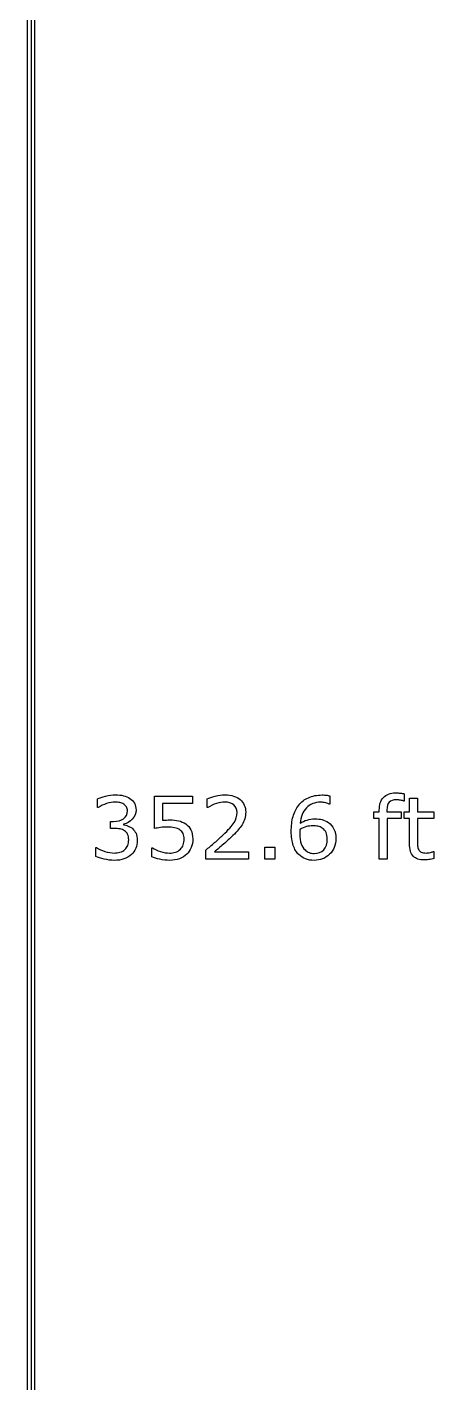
# Model space of a CAD drawing. Extents: x -13 to 750, y 12 to 2314.
# Drawn here: x 275.6 to 317.9, y 1431.4 to 1572.4 of the extents above; entities that cross this region are included whole.
import ezdxf

# ---------------------------------------------------------------- set-up
doc = ezdxf.new("R2010")
doc.units = 0
doc.layers.get('0').update_dxf_attribs({"linetype": 'CONTINUOUS'})

msp = doc.modelspace()

# ---------------------------------------------------------------- linework, layer by layer
at = {"color": 7}
for points in [[(275.59961, 1717.89), (275.59961, 1266.89), (276.40039, 1266.89), (276.40039, 1717.89)], [(286.56156, 1489.04082), (286.56156, 1489.04082)], [(301.32715, 1485.89), (300.27686, 1485.89), (300.27686, 1487.14244), (301.32715, 1487.14244)], [(307.67289, 1488.01251), (307.67289, 1488.01251)]]:
    msp.add_lwpolyline(points, close=True, dxfattribs=at)
for points in [[(276, 1717.89), (276, 1266.89)], [(288.82469, 1489.06288), (288.82469, 1492.43349), (292.76219, 1492.43349), (292.76219, 1491.66444), (289.67283, 1491.66444), (289.67283, 1489.92421)], [(307.03564, 1492.4554), (307.03564, 1491.61604), (306.99174, 1491.61604)], [(314.77886, 1492.68394), (314.77881, 1491.92805)], [(282.96679, 1491.23807), (282.92289, 1491.23807), (282.92289, 1492.15653)], [(294.35742, 1491.23814), (294.31352, 1491.23814), (294.31352, 1492.161)], [(312.9815, 1490.9656), (312.9815, 1490.79861), (314.47124, 1490.79861), (314.47124, 1490.10428), (313.00786, 1490.10428), (313.00786, 1485.89), (312.18169, 1485.89), (312.18169, 1490.10436), (311.62359, 1490.10436), (311.62359, 1490.79869), (312.18169, 1490.79869), (312.18169, 1490.96129)], [(314.77881, 1491.92805), (314.73491, 1491.92805)], [(315.31934, 1487.49401), (315.31934, 1490.10437), (314.76123, 1490.10437), (314.76123, 1490.7987), (315.31934, 1490.7987), (315.31934, 1492.20935), (316.14551, 1492.20935), (316.14551, 1490.7987), (317.85059, 1490.7987), (317.85059, 1490.10437), (316.14551, 1490.10437), (316.14551, 1487.86755)], [(284.6411, 1489.07601), (284.2456, 1489.07601), (284.2456, 1489.8055), (284.55321, 1489.8055)], [(285.61674, 1489.52859), (285.61674, 1489.46709)], [(282.73389, 1486.16686), (282.73389, 1487.08531), (282.79979, 1487.08531)], [(288.54346, 1486.13609), (288.54346, 1487.06334), (288.60496, 1487.06334)], [(292.80613, 1487.96887), (292.80615, 1487.96861)], [(298.58057, 1485.89), (294.15088, 1485.89), (294.15088, 1486.80846)], [(306.78114, 1487.97729), (306.78076, 1487.97736)], [(295.06057, 1486.64146), (298.58059, 1486.64146), (298.58057, 1485.89)], [(317.80666, 1486.6766), (317.85056, 1486.6766), (317.85059, 1485.93391)]]:
    msp.add_lwpolyline(points, dxfattribs=at)
for points in [[(282.92289, 1492.15653), (283.130897, 1492.25907), (283.407753, 1492.35282), (283.75346, 1492.43778)], [(283.75346, 1492.43778), (284.102093, 1492.525673), (284.439007, 1492.56962), (284.7642, 1492.56962)], [(284.7642, 1492.56962), (285.083533, 1492.56962), (285.364783, 1492.54032), (285.60795, 1492.48172)], [(285.60795, 1492.48172), (285.851117, 1492.42312), (286.070843, 1492.32937), (286.26713, 1492.20047)], [(294.31352, 1492.161), (294.521527, 1492.263533), (294.79838, 1492.357283), (295.14408, 1492.44225)], [(295.14408, 1492.44225), (295.492713, 1492.52721), (295.82963, 1492.56969), (296.15483, 1492.56969)], [(296.15483, 1492.56969), (296.825723, 1492.56969), (297.3516, 1492.40709), (297.73246, 1492.08189)], [(304.8208, 1492.27525), (305.228027, 1492.46275), (305.702637, 1492.5565), (306.24463, 1492.5565)], [(306.24463, 1492.5565), (306.417483, 1492.5565), (306.562503, 1492.549167), (306.67969, 1492.5345)], [(306.67969, 1492.5345), (306.796877, 1492.519833), (306.915527, 1492.493467), (307.03564, 1492.4554)], [(312.61675, 1492.30162), (312.90679, 1492.6151), (313.325737, 1492.77184), (313.87359, 1492.77184)], [(313.87359, 1492.77184), (314.058157, 1492.77184), (314.223683, 1492.76304), (314.37017, 1492.74544)], [(314.37017, 1492.74544), (314.519583, 1492.72784), (314.655813, 1492.70734), (314.77886, 1492.68394)], [(283.85448, 1491.65995), (283.541007, 1491.560343), (283.24511, 1491.419717), (282.96679, 1491.23807)], [(284.74218, 1491.80936), (284.46386, 1491.80936), (284.16796, 1491.759557), (283.85448, 1491.65995)], [(285.22997, 1491.76546), (285.086417, 1491.794727), (284.92382, 1491.80936), (284.74218, 1491.80936)], [(285.63427, 1491.60726), (285.50829, 1491.683427), (285.373523, 1491.73616), (285.22997, 1491.76546)], [(285.91552, 1491.31282), (285.848133, 1491.43294), (285.754383, 1491.531087), (285.63427, 1491.60726)], [(286.01659, 1490.89974), (286.01659, 1491.05794), (285.9829, 1491.195633), (285.91552, 1491.31282)], [(286.26713, 1492.20047), (286.47807, 1492.059843), (286.637737, 1491.88992), (286.74613, 1491.6907)], [(286.90873, 1490.99197), (286.90873, 1490.62869), (286.779823, 1490.31082), (286.52201, 1490.03836)], [(286.74613, 1491.6907), (286.85453, 1491.49148), (286.90873, 1491.25857), (286.90873, 1490.99197)], [(295.26709, 1491.66881), (294.956543, 1491.575057), (294.65332, 1491.4315), (294.35742, 1491.23814)], [(296.13281, 1491.80943), (295.86621, 1491.80943), (295.577637, 1491.762557), (295.26709, 1491.66881)], [(297.06885, 1491.51939), (296.84619, 1491.71275), (296.534177, 1491.80943), (296.13281, 1491.80943)], [(297.40723, 1490.72398), (297.40723, 1491.063827), (297.294437, 1491.328963), (297.06885, 1491.51939)], [(297.73246, 1492.08189), (298.11332, 1491.75963), (298.30375, 1491.321643), (298.30375, 1490.76793)], [(303.22559, 1490.3065), (303.351563, 1490.754747), (303.55078, 1491.153187), (303.82324, 1491.50182)], [(303.82324, 1491.50182), (304.081053, 1491.832873), (304.413573, 1492.090683), (304.8208, 1492.27525)], [(304.60551, 1491.20733), (304.23051, 1490.814757), (304.012247, 1490.28302), (303.95072, 1489.61212)], [(306.11283, 1491.80059), (305.48295, 1491.80059), (304.98051, 1491.602837), (304.60551, 1491.20733)], [(306.6182, 1491.73909), (306.45414, 1491.78009), (306.285683, 1491.80059), (306.11283, 1491.80059)], [(306.99174, 1491.61604), (306.909707, 1491.659973), (306.785193, 1491.70099), (306.6182, 1491.73909)], [(312.18169, 1490.96129), (312.18169, 1491.544297), (312.32671, 1491.991073), (312.61675, 1492.30162)], [(313.2188, 1491.81375), (313.0606, 1491.658477), (312.9815, 1491.37576), (312.9815, 1490.9656)], [(313.99224, 1492.05105), (313.637747, 1492.05105), (313.379933, 1491.97195), (313.2188, 1491.81375)], [(314.37896, 1492.00715), (314.232473, 1492.036417), (314.103567, 1492.05105), (313.99224, 1492.05105)], [(314.73491, 1491.92805), (314.64409, 1491.954383), (314.52544, 1491.98075), (314.37896, 1492.00715)], [(284.55321, 1489.8055), (284.998523, 1489.8055), (285.353017, 1489.897783), (285.61669, 1490.08235)], [(285.61669, 1490.08235), (285.88329, 1490.26985), (286.01659, 1490.542313), (286.01659, 1490.89974)], [(286.52201, 1490.03836), (286.26713, 1489.768827), (285.965373, 1489.598903), (285.61674, 1489.52859)], [(289.67283, 1489.92421), (289.79881, 1489.935943), (289.927717, 1489.944743), (290.05955, 1489.95061)], [(290.05955, 1489.95061), (290.191383, 1489.95661), (290.30564, 1489.95961), (290.40232, 1489.95961)], [(290.40232, 1489.95961), (290.756813, 1489.95961), (291.06736, 1489.928843), (291.33396, 1489.86731)], [(291.33396, 1489.86731), (291.600567, 1489.80871), (291.845197, 1489.70324), (292.06785, 1489.5509)], [(292.06785, 1489.5509), (292.302223, 1489.389773), (292.483863, 1489.181767), (292.61277, 1488.92688)], [(295.93945, 1488.38609), (296.50195, 1488.931017), (296.887203, 1489.363147), (297.09521, 1489.68248)], [(297.09521, 1489.68248), (297.303223, 1490.004747), (297.40723, 1490.351913), (297.40723, 1490.72398)], [(298.20705, 1490.0692), (298.145517, 1489.855333), (298.053233, 1489.65172), (297.9302, 1489.45836)], [(298.30375, 1490.76793), (298.30375, 1490.518903), (298.271517, 1490.285993), (298.20705, 1490.0692)], [(303.04102, 1488.76402), (303.04102, 1489.3441), (303.102543, 1489.85826), (303.22559, 1490.3065)], [(303.95072, 1489.61212), (304.196813, 1489.761533), (304.438513, 1489.874327), (304.67582, 1489.9505)], [(304.67582, 1489.9505), (304.916053, 1490.0296), (305.19291, 1490.06915), (305.50639, 1490.06915)], [(305.50639, 1490.06915), (305.78471, 1490.06915), (306.029337, 1490.042783), (306.24027, 1489.99005)], [(306.24027, 1489.99005), (306.454143, 1489.94025), (306.672407, 1489.83771), (306.89506, 1489.68243)], [(306.89506, 1489.68243), (307.152873, 1489.503717), (307.346233, 1489.27813), (307.47514, 1489.00567)], [(285.24755, 1489.02331), (285.06005, 1489.058443), (284.8579, 1489.07601), (284.6411, 1489.07601)], [(285.72655, 1488.83874), (285.594717, 1488.92956), (285.43505, 1488.991083), (285.24755, 1489.02331)], [(285.61674, 1489.46709), (285.757367, 1489.443623), (285.9185, 1489.393817), (286.10014, 1489.31767)], [(286.03417, 1488.47399), (285.96093, 1488.629263), (285.85839, 1488.750847), (285.72655, 1488.83874)], [(286.14843, 1487.89392), (286.14843, 1488.128293), (286.110343, 1488.32165), (286.03417, 1488.47399)], [(286.10014, 1489.31767), (286.28178, 1489.24443), (286.435587, 1489.152147), (286.56156, 1489.04082)], [(286.56152, 1489.04088), (286.702147, 1488.9149), (286.81787, 1488.756697), (286.90869, 1488.56627)], [(286.90869, 1488.56627), (286.99951, 1488.375843), (287.04492, 1488.12975), (287.04492, 1487.82799)], [(289.43992, 1489.16835), (289.202613, 1489.133217), (288.997537, 1489.09806), (288.82469, 1489.06288)], [(290.18699, 1489.22105), (289.929177, 1489.22105), (289.680153, 1489.203483), (289.43992, 1489.16835)], [(290.91648, 1489.15075), (290.699687, 1489.197617), (290.456523, 1489.22105), (290.18699, 1489.22105)], [(291.47459, 1488.91784), (291.322243, 1489.029167), (291.136207, 1489.106803), (290.91648, 1489.15075)], [(291.79539, 1488.54431), (291.719217, 1488.699583), (291.612283, 1488.824093), (291.47459, 1488.91784)], [(291.91404, 1487.97302), (291.91404, 1488.198607), (291.87449, 1488.389037), (291.79539, 1488.54431)], [(292.61277, 1488.92688), (292.741677, 1488.672), (292.80613, 1488.352663), (292.80613, 1487.96887)], [(295.07373, 1487.59947), (295.384277, 1487.863143), (295.67285, 1488.12535), (295.93945, 1488.38609)], [(296.96779, 1488.33775), (296.654317, 1488.030137), (296.330587, 1487.73131), (295.9966, 1487.44127)], [(297.5259, 1488.92223), (297.373553, 1488.746443), (297.187517, 1488.551617), (296.96779, 1488.33775)], [(297.9302, 1489.45836), (297.81594, 1489.27672), (297.681173, 1489.09801), (297.5259, 1488.92223)], [(303.24316, 1487.31383), (303.1084, 1487.715197), (303.04102, 1488.198593), (303.04102, 1488.76402)], [(303.93309, 1488.79908), (303.930423, 1488.74048), (303.92909, 1488.665773), (303.92909, 1488.57496)], [(303.92909, 1488.57496), (303.92909, 1488.112067), (303.975967, 1487.745857), (304.06972, 1487.47633)], [(303.94629, 1488.98804), (303.94029, 1488.923573), (303.93589, 1488.860587), (303.93309, 1488.79908)], [(304.60547, 1489.26051), (304.391603, 1489.20191), (304.171877, 1489.111087), (303.94629, 1488.98804)], [(305.2998, 1489.34841), (305.05078, 1489.34841), (304.819337, 1489.31911), (304.60547, 1489.26051)], [(305.81396, 1489.30451), (305.6499, 1489.333777), (305.478513, 1489.34841), (305.2998, 1489.34841)], [(306.26221, 1489.11994), (306.127443, 1489.213693), (305.978027, 1489.275217), (305.81396, 1489.30451)], [(306.65771, 1488.65412), (306.57861, 1488.832833), (306.446777, 1488.988107), (306.26221, 1489.11994)], [(306.78076, 1487.97736), (306.78076, 1488.24982), (306.739743, 1488.475407), (306.65771, 1488.65412)], [(307.47514, 1489.00567), (307.606973, 1488.73321), (307.67289, 1488.402157), (307.67289, 1488.01251)], [(282.79979, 1487.08531), (283.048817, 1486.92125), (283.341787, 1486.78502), (283.6787, 1486.67662)], [(285.24315, 1486.60632), (285.451163, 1486.667853), (285.619623, 1486.758673), (285.74853, 1486.87878)], [(285.74853, 1486.87878), (285.88329, 1487.007687), (285.982897, 1487.149777), (286.04735, 1487.30505)], [(286.04735, 1487.30505), (286.114737, 1487.460323), (286.14843, 1487.656613), (286.14843, 1487.89392)], [(286.88232, 1487.00621), (286.773927, 1486.75719), (286.621583, 1486.540393), (286.42529, 1486.35582)], [(287.04492, 1487.82799), (287.04492, 1487.529163), (286.99072, 1487.255237), (286.88232, 1487.00621)], [(288.60496, 1487.06334), (288.845193, 1486.910993), (289.126443, 1486.780623), (289.44871, 1486.67223)], [(290.99998, 1486.60192), (291.196267, 1486.66052), (291.370583, 1486.76306), (291.52293, 1486.90954)], [(291.52293, 1486.90954), (291.651837, 1487.03552), (291.748517, 1487.1864), (291.81297, 1487.36218)], [(291.81297, 1487.36218), (291.88035, 1487.53796), (291.91404, 1487.741573), (291.91404, 1487.97302)], [(292.63916, 1487.0941), (292.527833, 1486.81578), (292.37549, 1486.581407), (292.18213, 1486.39098)], [(292.80615, 1487.96861), (292.80615, 1487.663923), (292.750487, 1487.37242), (292.63916, 1487.0941)], [(294.15088, 1486.80846), (294.458493, 1487.072127), (294.76611, 1487.335797), (295.07373, 1487.59947)], [(295.9966, 1487.44127), (295.66262, 1487.154163), (295.35061, 1486.88756), (295.06057, 1486.64146)], [(303.82764, 1486.34703), (303.575687, 1486.590197), (303.38086, 1486.912463), (303.24316, 1487.31383)], [(304.06972, 1487.47633), (304.1664, 1487.209723), (304.298233, 1486.998783), (304.46522, 1486.84351)], [(304.46522, 1486.84351), (304.599987, 1486.714603), (304.745007, 1486.61939), (304.90028, 1486.55787)], [(305.41444, 1486.46997), (305.839247, 1486.46997), (306.173233, 1486.598877), (306.4164, 1486.85669)], [(306.4164, 1486.85669), (306.65956, 1487.11743), (306.78114, 1487.490963), (306.78114, 1487.97729)], [(307.67285, 1488.01256), (307.67285, 1487.34752), (307.453123, 1486.804063), (307.01367, 1486.38219)], [(315.71045, 1486.19763), (315.44971, 1486.467157), (315.31934, 1486.899283), (315.31934, 1487.49401)], [(316.14551, 1487.86755), (316.14551, 1487.609737), (316.151377, 1487.407587), (316.16311, 1487.2611)], [(316.16311, 1487.2611), (316.174843, 1487.117547), (316.215857, 1486.982783), (316.28615, 1486.85681)], [(316.28615, 1486.85681), (316.350617, 1486.739623), (316.438507, 1486.653197), (316.54982, 1486.59753)], [(283.59961, 1485.88561), (283.24805, 1485.97057), (282.959477, 1486.06432), (282.73389, 1486.16686)], [(284.67187, 1485.75377), (284.30859, 1485.75377), (283.95117, 1485.797717), (283.59961, 1485.88561)], [(283.6787, 1486.67662), (284.015613, 1486.56822), (284.34081, 1486.51402), (284.65429, 1486.51402)], [(284.65429, 1486.51402), (284.838857, 1486.51402), (285.035143, 1486.544787), (285.24315, 1486.60632)], [(285.64746, 1485.89879), (285.35156, 1485.80211), (285.026363, 1485.75377), (284.67187, 1485.75377)], [(286.42529, 1486.35582), (286.205563, 1486.15074), (285.946287, 1485.998397), (285.64746, 1485.89879)], [(289.38281, 1485.86803), (289.051757, 1485.94127), (288.771973, 1486.030623), (288.54346, 1486.13609)], [(290.41553, 1485.75377), (290.058103, 1485.75377), (289.713863, 1485.791857), (289.38281, 1485.86803)], [(289.44871, 1486.67223), (289.770977, 1486.566757), (290.087383, 1486.51402), (290.39793, 1486.51402)], [(290.39793, 1486.51402), (290.605937, 1486.51402), (290.80662, 1486.54332), (290.99998, 1486.60192)], [(291.42627, 1485.91637), (291.13623, 1485.80797), (290.799317, 1485.75377), (290.41553, 1485.75377)], [(292.18213, 1486.39098), (291.97119, 1486.1859), (291.719237, 1486.027697), (291.42627, 1485.91637)], [(304.52637, 1485.90318), (304.262697, 1486.002793), (304.029787, 1486.150743), (303.82764, 1486.34703)], [(305.40527, 1485.75377), (305.083003, 1485.75377), (304.790037, 1485.803573), (304.52637, 1485.90318)], [(304.90028, 1486.55787), (305.058487, 1486.49927), (305.229873, 1486.46997), (305.41444, 1486.46997)], [(307.01367, 1486.38219), (306.57715, 1485.963243), (306.041017, 1485.75377), (305.40527, 1485.75377)], [(316.85303, 1485.79333), (316.35205, 1485.79333), (315.97119, 1485.928097), (315.71045, 1486.19763)], [(316.54982, 1486.59753), (316.66408, 1486.544797), (316.836933, 1486.51843), (317.06838, 1486.51843)], [(317.34082, 1485.83283), (317.15918, 1485.806497), (316.996583, 1485.79333), (316.85303, 1485.79333)], [(317.06838, 1486.51843), (317.203147, 1486.51843), (317.34377, 1486.537463), (317.49025, 1486.57553)], [(317.85059, 1485.93391), (317.695317, 1485.89291), (317.525393, 1485.859217), (317.34082, 1485.83283)], [(317.49025, 1486.57553), (317.636737, 1486.61653), (317.742207, 1486.65022), (317.80666, 1486.6766)]]:
    msp.add_open_spline(points, degree=3, dxfattribs=at)

doc.saveas('drawing.dxf')
